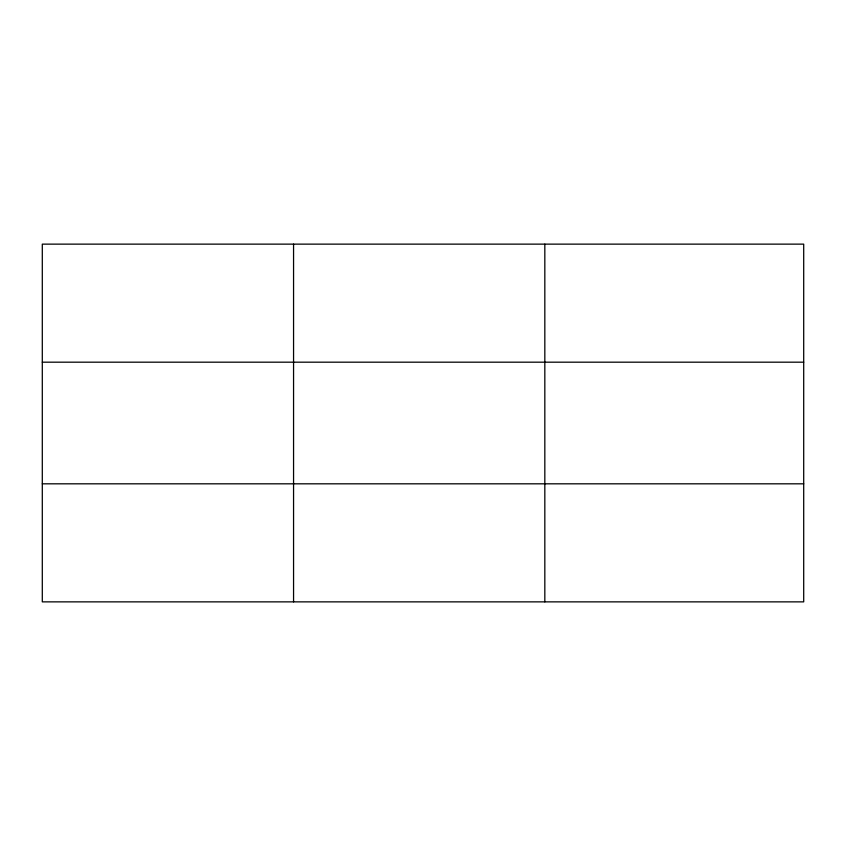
<?xml version="1.0" encoding="UTF-8"?>
<svg xmlns="http://www.w3.org/2000/svg" width="846" height="846" viewBox="0 0 846 846"><rect width="100%" height="100%" fill="white"/><g stroke="black" fill="none" stroke-linecap="round" stroke-linejoin="round"><path stroke-width="1.27" d="M293.562 601.866L293.562 244.134M544.824 601.866L544.824 244.134M803.7 483.817L803.7 601.866L42.3 601.866L42.3 244.134L803.7 244.134L803.7 483.817L42.3 483.817M42.3 362.183L803.7 362.183"/></g></svg>
